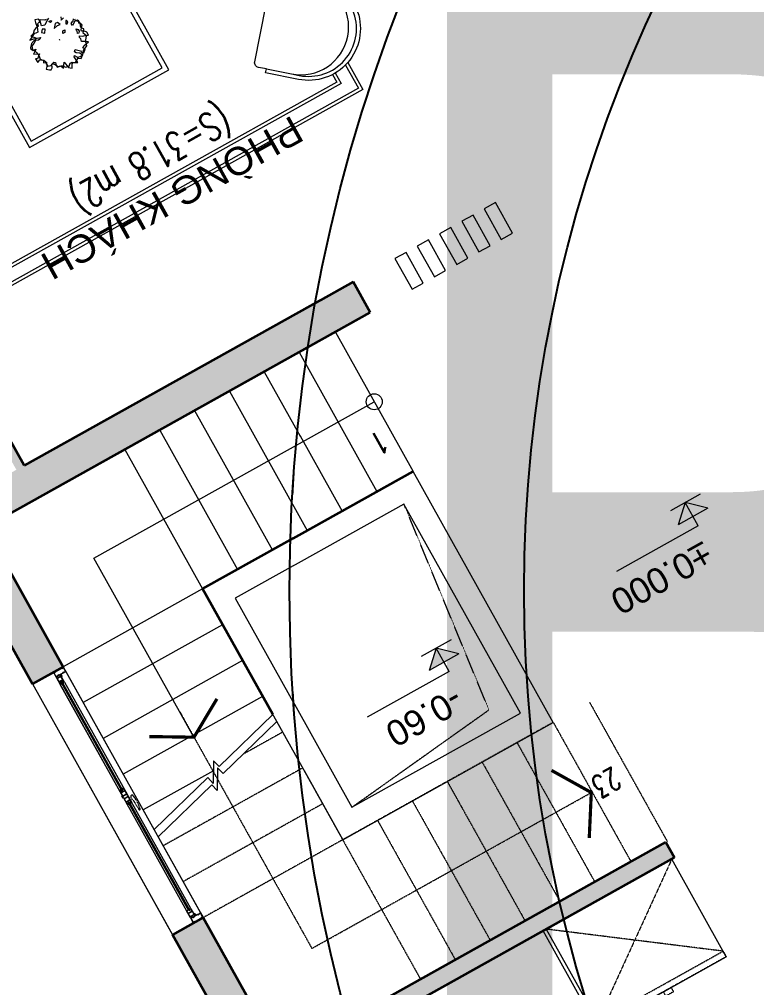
# Model space of a CAD drawing. Header units: millimetres. Extents: x 403824132 to 733479728, y 1974822364 to 2151530530.
# Drawn here: x 568829775 to 568834405, y 2063172742 to 2063178825 of the extents above; entities that cross this region are included whole.
import ezdxf
from ezdxf.enums import TextEntityAlignment as Align
from ezdxf.xclip import XClip

# ---------------------------------------------------------------- set-up
doc = ezdxf.new("R2010")
doc.units = ezdxf.units.MM
for name, pattern in [('ACAD_ISO07W100', [3, 0, -3]), ('DASHED2', [0.375, 0.25, -0.125]), ('HIDDEN', [0.75, 0.5, -0.25])]:
    doc.linetypes.add(name, pattern=pattern)
for name, color, linetype, lineweight in [('A-DIM', 251, 'Continuous', 15), ('A-HATCH', 251, 'Continuous', 5), ('A-KY HIEU', 34, 'Continuous', 20), ('A-TEXT', 7, 'Continuous', 18), ('A-TUONG', 255, 'Continuous', 35), ('E- CHU THICH', 162, 'Continuous', 13), ('E- THAY', 9, 'Continuous', 20), ('E-Khuat', 251, 'DASHED2', 13), ('E-NoiThat', 32, 'Continuous', 9), ('i_ThietBi', 32, 'Continuous', 13), ('LD-CUA', 146, 'Continuous', 13), ('LD-THAY', 9, 'Continuous', 13), ('Wipeout', 252, 'ACAD_ISO07W100', 0)]:
    doc.layers.add(name, color=color, linetype=linetype, lineweight=lineweight)
doc.layers.add('text', color=7, linetype='Continuous')
doc.styles.add('A1-arial', font='arial.ttf')
doc.styles.add('AA - Arial - Regular', font='arial.ttf', dxfattribs={"height": 250})
doc.styles.add('Dim roman', font='romans.shx', dxfattribs={"width": 0.7})
doc.styles.add('text', font='')
doc.styles.get('text').set_extended_font_data('.VnArial NarrowH')

# ---------------------------------------------------------------- blocks, each defined once
blk = doc.blocks.new('A$C2ED4656C')
blk.add_wipeout([(432.09, 910), (480.9, 907.66), (546.66, 896.48), (608.98, 876.78), (692.17, 834.35), (754.34, 787.04), (813.89, 722.78), (858.22, 653.7), (891.59, 573.45), (911.26, 476.64), (913.06, 408.88), (902.68, 328.53), (877.96, 248.66), (831.52, 161.66), (778.56, 96.3), (701.34, 31.65), (629.01, -8.39), (563.62, -32.04), (488.21, -46.88), (402.78, -49.01), (308.58, -33.45), (225.91, -2.78), (146.73, 45.1), (71.56, 114.76), (24.77, 178.37), (-14.12, 256.77), (-36.77, 333.96), (-46.47, 431.35), (-41.56, 498.47), (-25.1, 571.64), (-0.58, 634.82), (37.64, 701.43), (69.8, 743.21), (103.01, 778.08), (165.07, 827.91), (224.2, 861.95), (305.16, 892.52), (368.08, 905.52), (428.37, 909.97)]).dxf.layer = 'Wipeout'
at = {"color": 8}
for radius in [480, 410]:
    blk.add_circle((433.53, 430), radius, dxfattribs=at)
at = {"style": 'text'}
blk.add_attdef('CT1', text='', height=350, rotation=0, dxfattribs=at).set_placement((433.53, 430), align=Align.MIDDLE)
blk = doc.blocks.new('MA LO')
at = {"layer": 'text'}
ref = blk.add_blockref('A$C2ED4656C', (83127.8, 11314, 0), dxfattribs=dict(at, xscale=20.97916607567742, yscale=20.97916607567742, zscale=20.97916607567742, rotation=4.338240580515711))
ref.add_attrib('CT1', 'BT-01', dxfattribs={"layer": '0', "height": 8265.39, "style": 'text', "width": 0.75}).set_placement((91514.4, 20997.2, 0), align=Align.MIDDLE)
blk = doc.blocks.new('A$C33A8190A')
at = {"layer": 'i_ThietBi', "linetype": 'HIDDEN'}
for p, q in [((-899.9, 40), (0, 700)), ((-899.9, 700), (0, 40))]:
    blk.add_line(p, q, dxfattribs=at)
at = {"layer": 'i_ThietBi'}
blk.add_lwpolyline([(-899.9, 700), (0, 700), (0, 0), (-899.9, 0)], close=True, dxfattribs=at)
at = {"layer": 'i_ThietBi', "linetype": 'HIDDEN'}
for points in [[(-899.9, 0), (0, 0), (0, 40), (-899.9, 40)], [(-450, 0), (-504.5, 0), (-504.5, -30.7), (-450, -30.7)], [(-395.4, 0), (-395.4, -30.7), (-450, -30.7), (-450, 0)]]:
    blk.add_lwpolyline(points, close=True, dxfattribs=at)
blk = doc.blocks.new('kkkk')
h = blk.add_hatch(color=250)
edge = h.paths.add_edge_path()
edge.add_line((333058.8, 105336.6), (333060.3, 105336.6))
edge.add_line((333060.3, 105336.6), (333060.3, 105341.6))
edge.add_line((333060.3, 105341.6), (333061.8, 105341.6))
edge.add_line((333061.8, 105341.6), (333061.8, 105371.6))
edge.add_line((333061.8, 105371.6), (333027.5, 105371.6))
edge.add_line((333027.5, 105371.6), (333027.5, 105386.6))
edge.add_line((333027.5, 105386.6), (333022.2, 105386.6))
edge.add_line((333022.2, 105386.6), (333022.2, 105383.6))
edge.add_line((333022.2, 105383.6), (333023.7, 105383.6))
edge.add_line((333023.7, 105383.6), (333023.7, 105385.1))
edge.add_line((333023.7, 105385.1), (333026, 105385.1))
edge.add_line((333026, 105385.1), (333026, 105378.1))
edge.add_line((333026, 105378.1), (333023.7, 105378.1))
edge.add_line((333023.7, 105378.1), (333023.7, 105379.6))
edge.add_line((333023.7, 105379.6), (333022.2, 105379.6))
edge.add_line((333022.2, 105379.6), (333022.2, 105376.6))
edge.add_line((333022.2, 105376.6), (333026, 105376.6))
edge.add_line((333026, 105376.6), (333026, 105371.6))
edge.add_line((333026, 105371.6), (332991.8, 105371.6))
edge.add_line((332991.8, 105371.6), (332991.8, 105341.6))
edge.add_line((332991.8, 105341.6), (332993.3, 105341.6))
edge.add_line((332993.3, 105341.6), (332993.3, 105336.6))
edge.add_line((332993.3, 105336.6), (332994.8, 105336.6))
edge.add_line((332994.8, 105336.6), (332994.8, 105341.6))
edge.add_line((332994.8, 105341.6), (333002.3, 105341.6))
edge.add_line((333002.3, 105341.6), (333002.3, 105343.1))
edge.add_line((333002.3, 105343.1), (332993.3, 105343.1))
edge.add_line((332993.3, 105343.1), (332993.3, 105370.1))
edge.add_line((332993.3, 105370.1), (333006.9, 105370.1))
edge.add_arc((333010, 105367.6), 3.97, 141.52264, 210)
edge.add_line((333006.6, 105365.7), (333007.9, 105366.4))
edge.add_arc((333010, 105367.6), 2.47, -390, -150, ccw=False)
edge.add_line((333012.1, 105366.4), (333013.4, 105365.7))
edge.add_arc((333010, 105367.6), 3.97, -30, 38.47736)
edge.add_line((333013.1, 105370.1), (333040.4, 105370.1))
edge.add_arc((333043.5, 105367.6), 3.97, 141.52264, 210)
edge.add_line((333040.1, 105365.7), (333041.4, 105366.4))
edge.add_arc((333043.5, 105367.6), 2.47, -390, -150, ccw=False)
edge.add_line((333045.6, 105366.4), (333046.9, 105365.7))
edge.add_arc((333043.5, 105367.6), 3.97, -30, 38.47736)
edge.add_line((333046.6, 105370.1), (333060.3, 105370.1))
edge.add_line((333060.3, 105370.1), (333060.3, 105343.1))
edge.add_line((333060.3, 105343.1), (333051.3, 105343.1))
edge.add_line((333051.3, 105343.1), (333051.3, 105341.6))
edge.add_line((333051.3, 105341.6), (333058.8, 105341.6))
edge.add_line((333058.8, 105341.6), (333058.8, 105336.6))
blk.add_lwpolyline([(333026, 105378.1), (333026, 105385.1), (333023.7, 105385.1), (333023.7, 105383.6), (333022.2, 105383.6), (333022.2, 105386.6), (333027.5, 105386.6), (333027.5, 105371.6), (333061.8, 105371.6), (333061.8, 105341.6), (333060.3, 105341.6), (333060.3, 105336.6), (333058.8, 105336.6), (333058.8, 105341.6), (333051.3, 105341.6), (333051.3, 105343.1), (333060.3, 105343.1), (333060.3, 105370.1), (333046.6, 105370.1, -0.30801), (333046.9, 105365.7), (333045.6, 105366.4, 1.732051), (333041.4, 105366.4), (333040.1, 105365.7, -0.30801), (333040.4, 105370.1), (333013.1, 105370.1, -0.30801), (333013.4, 105365.7), (333012.1, 105366.4, 1.732051), (333007.9, 105366.4), (333006.6, 105365.7, -0.30801), (333006.9, 105370.1), (332993.3, 105370.1), (332993.3, 105343.1), (333002.3, 105343.1), (333002.3, 105341.6), (332994.8, 105341.6), (332994.8, 105336.6), (332993.3, 105336.6), (332993.3, 105341.6), (332991.8, 105341.6), (332991.8, 105371.6), (333026, 105371.6), (333026, 105376.6), (333022.2, 105376.6), (333022.2, 105379.6), (333023.7, 105379.6), (333023.7, 105378.1)], format="xyb", close=True)
blk = doc.blocks.new('ccccc')
h = blk.add_hatch(color=250)
h.paths.add_polyline_path([(333034.3, 105325.3), (333084.3, 105325.3), (333084.3, 105326.8), (333077.7, 105326.8), (333077.7, 105353.8), (333084.3, 105353.8), (333084.3, 105355.3), (333034.3, 105355.3), (333034.3, 105346.7), (333035.8, 105346.7), (333035.8, 105353.8), (333052.1, 105353.8), (333052.1, 105326.8), (333035.8, 105326.8), (333035.8, 105333.9), (333034.3, 105333.9)])
h.paths.add_polyline_path([(333053.6, 105326.8), (333053.6, 105353.8), (333076.2, 105353.8), (333076.2, 105326.8)], flags=16)
for p, q in [((333034.3, 105346.7), (333035.8, 105346.7)), ((333034.3, 105333.9), (333035.8, 105333.9)), ((333052.1, 105353.8), (333052.1, 105326.8)), ((333053.6, 105353.8), (333053.6, 105326.8)), ((333076.2, 105353.8), (333076.2, 105326.8)), ((333077.7, 105353.8), (333077.7, 105326.8)), ((333084.3, 105355.3), (333084.3, 105353.8)), ((333084.3, 105326.8), (333084.3, 105325.3))]:
    blk.add_line(p, q)
for points in [[(333084.3, 105355.3), (333034.3, 105355.3), (333034.3, 105346.7)], [(333034.3, 105333.9), (333034.3, 105325.3), (333084.3, 105325.3)], [(333052.1, 105353.8), (333035.8, 105353.8), (333035.8, 105346.7)], [(333035.8, 105333.9), (333035.8, 105326.8), (333052.1, 105326.8)], [(333076.2, 105353.8), (333053.6, 105353.8)], [(333053.6, 105326.8), (333076.2, 105326.8)], [(333084.3, 105353.8), (333077.7, 105353.8)], [(333077.7, 105326.8), (333084.3, 105326.8)]]:
    blk.add_lwpolyline(points)
blk = doc.blocks.new('dasdsd')
at = {"linetype": 'HIDDEN', "ltscale": 0.05}
for p, q in [((-9.6, -15.9), (-9.6, 0)), ((9.6, 0), (-9.6, 0)), ((9.6, -15.9), (9.6, 0)), ((-16.3, -18.9), (-107.9, -23.1)), ((-10.5, -16.1), (-15.5, -18.7)), ((9.6, -15.9), (-9.6, -15.9))]:
    blk.add_line(p, q, dxfattribs=at)
for centre, radius, start, end in [((-106.3, -28.1), 5.22, 108.24331, 251.75669), ((-41, 286.6), 326.6, 258.17519, 278.89962), ((-16.3, -17), 1.95, 270, 297.19267), ((-9.6, -17.9), 1.95, 90, 117.19267), ((9.6, -26), 10.1, 270, 90)]:
    blk.add_arc(centre, radius, start, end, dxfattribs=at)
blk = doc.blocks.new('fffsf')
h = blk.add_hatch(color=250)
h.paths.add_polyline_path([(333183.8, 105395.8), (333133.8, 105395.8), (333133.8, 105394.3), (333140.5, 105394.3), (333140.5, 105367.3), (333133.8, 105367.3), (333133.8, 105364.3), (333118.8, 105364.3), (333118.8, 105361.3), (333135.3, 105361.3), (333135.3, 105365.8), (333183.8, 105365.8), (333183.8, 105374.4), (333182.3, 105374.4), (333182.3, 105367.3), (333166, 105367.3), (333166, 105394.3), (333182.3, 105394.3), (333182.3, 105387.2), (333183.8, 105387.2)])
h.paths.add_polyline_path([(333164.5, 105394.3), (333164.5, 105367.3), (333142, 105367.3), (333142, 105394.3)], flags=16)
for p, q in [((333133.8, 105395.8), (333133.8, 105394.3)), ((333140.5, 105394.3), (333140.5, 105367.3)), ((333142, 105394.3), (333142, 105367.3)), ((333164.5, 105394.3), (333164.5, 105367.3)), ((333166, 105394.3), (333166, 105367.3)), ((333183.8, 105387.2), (333182.3, 105387.2)), ((333183.8, 105374.4), (333182.3, 105374.4))]:
    blk.add_line(p, q)
for points in [[(333183.8, 105374.4), (333183.8, 105365.8), (333135.3, 105365.8), (333135.3, 105361.3), (333118.8, 105361.3)], [(333133.8, 105367.3), (333133.8, 105364.3), (333118.8, 105364.3), (333118.8, 105361.3)], [(333133.8, 105395.8), (333183.8, 105395.8), (333183.8, 105387.2)], [(333133.8, 105394.3), (333140.5, 105394.3)], [(333140.5, 105367.3), (333133.8, 105367.3)], [(333142, 105394.3), (333164.5, 105394.3)], [(333164.5, 105367.3), (333142, 105367.3)], [(333166, 105394.3), (333182.3, 105394.3), (333182.3, 105387.2)], [(333182.3, 105374.4), (333182.3, 105367.3), (333166, 105367.3)]]:
    blk.add_lwpolyline(points)
blk = doc.blocks.new('*U199')
for points in [[(88.4, 82.2), (88.4, 80.6), (77.2, 80.6), (77.2, 69.4), (88.4, 69.4), (88.4, 67.8, 0.240391), (91.1, 72), (80.2, 72), (80.2, 78), (91.1, 78, 0.240391)], [(847.1, 82.2), (847.1, 80.6), (858.3, 80.6), (858.3, 69.4), (847.1, 69.4), (847.1, 67.8, -0.240391), (844.3, 72), (855.3, 72), (855.3, 78), (844.3, 78, -0.240391)], [(952.9, 82.2), (952.9, 80.6), (941.7, 80.6), (941.7, 69.4), (952.9, 69.4), (952.9, 67.8, 0.240391), (955.6, 72), (944.7, 72), (944.7, 78), (955.6, 78, 0.240391)]]:
    blk.add_hatch(color=250).paths.add_polyline_path(points)
for p, q in [((897.5, 90), (44.5, 90)), ((897.5, 90), (88, 90)), ((902.5, 90), (1712, 90)), ((35, 20), (1765, 20)), ((88, 60), (897.5, 60)), ((1712, 60), (902.5, 60))]:
    blk.add_line(p, q)
for points in [[(88.4, 82.2), (88.4, 80.6), (77.2, 80.6), (77.2, 69.4), (88.4, 69.4), (88.4, 67.8, 0.240391), (91.1, 72), (80.2, 72), (80.2, 78), (91.1, 78, 0.240391)], [(847.1, 82.2), (847.1, 80.6), (858.3, 80.6), (858.3, 69.4), (847.1, 69.4), (847.1, 67.8, -0.240391), (844.3, 72), (855.3, 72), (855.3, 78), (844.3, 78, -0.240391)], [(952.9, 82.2), (952.9, 80.6), (941.7, 80.6), (941.7, 69.4), (952.9, 69.4), (952.9, 67.8, 0.240391), (955.6, 72), (944.7, 72), (944.7, 78), (955.6, 78, 0.240391)]]:
    blk.add_lwpolyline(points, format="xyb", close=True)
for points in [[(855.3, 72), (80.2, 72), (80.2, 78), (855.3, 78)], [(944.7, 72), (1719.8, 72), (1719.8, 78), (944.7, 78)]]:
    blk.add_lwpolyline(points, close=True)
at = {"rotation": 270}
blk.add_blockref('kkkk', (-105336.6, 333081.8), dxfattribs=at)
at = {"xscale": -1}
for name, p, rotation in [('ccccc', (333122.3, -105265.3), 359.9999999999902), ('fffsf', (-332231.4, 105455.8), 180.0000000001608), ('kkkk', (107136.6, 333081.8), 90)]:
    blk.add_blockref(name, p, dxfattribs=dict(at, rotation=rotation))
for p in [(-332186.8, -105265.3), (-331322.4, -105265.3)]:
    blk.add_blockref('ccccc', p)
at = {"xscale": -0.8000000000000002, "yscale": 0.8, "zscale": 0.8}
blk.add_blockref('dasdsd', (927.5, 60), dxfattribs=at)
blk = doc.blocks.new('cotxaytho')
at = {"layer": 'A-KY HIEU'}
h = blk.add_hatch(color=256, dxfattribs=at)
h.paths.add_polyline_path([(200, 188), (0, 188), (0, 0)])
h.paths.add_polyline_path([(0, 188), (-200, 188), (0, 0)])
for p, q in [((0, 312), (0, 0)), ((0, 312), (1100, 312)), ((-200, 188), (0, 0)), ((-200, 188), (200, 188)), ((0, 0), (200, 188)), ((-200, 0), (200, 0))]:
    blk.add_line(p, q, dxfattribs=at)
at = {"color": 6, "style": 'A1-arial'}
blk.add_attdef('-0.050', (35, 402), '', height=250, dxfattribs=at)
blk = doc.blocks.new('sf2')
at = {"layer": 'E-NoiThat'}
for p, q in [((-123895508.9, 101808394), (-123895508.9, 101809394)), ((-123894508.9, 101809394), (-123894508.9, 101808394)), ((-123895478.9, 101808424), (-123895478.9, 101809364)), ((-123894538.9, 101809364), (-123894538.9, 101808424)), ((-123895014.1, 101809024.4), (-123895016.6, 101809017.1)), ((-123894998.8, 101809024.4), (-123895014.1, 101809024.4)), ((-123895008.5, 101809043.8), (-123894993.8, 101809035.8)), ((-123895006.4, 101809013.5), (-123894998.8, 101809024.4)), ((-123894993.8, 101809035.8), (-123894966.2, 101809017.3)), ((-123894992.2, 101809043.8), (-123894982.4, 101809042.7)), ((-123894982.4, 101809042.7), (-123894958, 101809060)), ((-123894958, 101809060), (-123894951.5, 101809055.3)), ((-123894953.1, 101809053), (-123894949.9, 101809068)), ((-123894946.6, 101809021.9), (-123894953.1, 101809053)), ((-123894951.5, 101809055.3), (-123894941.8, 101809049.6)), ((-123894949.9, 101809068), (-123894928.7, 101809076.1)), ((-123894941.8, 101809049.6), (-123894930.4, 101809045)), ((-123894930.4, 101809045), (-123894928.7, 101809032.3)), ((-123894928.7, 101809076.1), (-123894923.8, 101809060)), ((-123894928.7, 101809032.3), (-123894928.7, 101809030)), ((-123894928.7, 101809030), (-123894909.2, 101809027.7)), ((-123894923.8, 101809060), (-123894922.2, 101809053)), ((-123894922.2, 101809053), (-123894919, 101809031.1)), ((-123894919, 101809031.1), (-123894907.6, 101808998.9)), ((-123894909.2, 101809027.7), (-123894892.9, 101809020.8)), ((-123895133.8, 101808952.8), (-123895143.6, 101808963.1)), ((-123895102.6, 101808963.3), (-123895098.1, 101808976.2)), ((-123895092, 101808954.7), (-123895102.6, 101808963.3)), ((-123895098.1, 101808976.2), (-123895096.5, 101808978.4)), ((-123895096.5, 101808978.4), (-123895085.9, 101808960.1)), ((-123895091.5, 101808998.9), (-123895072, 101808993.1)), ((-123895075.2, 101808996.6), (-123895080.1, 101809011.6)), ((-123895072, 101808993.1), (-123895075.2, 101808996.6)), ((-123895052.5, 101808973), (-123895044.8, 101808992.4)), ((-123895034.2, 101808975.1), (-123895052.5, 101808973)), ((-123895044.8, 101808992.4), (-123895028.1, 101808994.5)), ((-123895006.8, 101808969.7), (-123895034.2, 101808975.1)), ((-123895028.1, 101808994.5), (-123895006.8, 101808969.7)), ((-123895016.6, 101809017.1), (-123895006.4, 101809013.5)), ((-123894966.2, 101809017.3), (-123894946.6, 101809021.9)), ((-123894956.7, 101808993.4), (-123894940, 101809002)), ((-123894941.5, 101808973), (-123894956.7, 101808993.4)), ((-123894924.8, 101808985.9), (-123894941.5, 101808973)), ((-123894940, 101809002), (-123894924.8, 101808985.9)), ((-123894907.6, 101808998.9), (-123894892.9, 101808998.9)), ((-123894865.2, 101808975.8), (-123894905.9, 101808962)), ((-123894905.9, 101808962), (-123894897.8, 101808955.1)), ((-123894892.9, 101809020.8), (-123894876.6, 101809003.5)), ((-123894892.9, 101808998.9), (-123894883.1, 101809002.3)), ((-123894883.1, 101809002.3), (-123894839.2, 101808980.4)), ((-123894857.1, 101808997.7), (-123894879.9, 101808974.7)), ((-123894879.9, 101808974.7), (-123894865.2, 101808958.5)), ((-123894876.6, 101809003.5), (-123894857.1, 101808997.7)), ((-123894871.8, 101808959.7), (-123894862, 101808965.5)), ((-123894839.2, 101808980.4), (-123894865.2, 101808975.8)), ((-123894862, 101808965.5), (-123894837.6, 101808956.2)), ((-123895171.3, 101808904.4), (-123895164.8, 101808914.7)), ((-123895161.5, 101808892.8), (-123895171.3, 101808904.4)), ((-123895166.4, 101808922.8), (-123895163.1, 101808928.6)), ((-123895161.5, 101808909), (-123895166.4, 101808922.8)), ((-123895164.8, 101808934.3), (-123895161.5, 101808943.6)), ((-123895158.3, 101808924), (-123895164.8, 101808934.3)), ((-123895164.8, 101808914.7), (-123895158.3, 101808924)), ((-123895163.1, 101808928.6), (-123895159.9, 101808935.5)), ((-123895161.5, 101808943.6), (-123895143.6, 101808945.9)), ((-123895158.3, 101808899.8), (-123895161.5, 101808909)), ((-123895159.9, 101808935.5), (-123895156.6, 101808940.1)), ((-123895156.6, 101808940.1), (-123895148.5, 101808945.9)), ((-123895148.5, 101808953.9), (-123895148.5, 101808958.5)), ((-123895148.5, 101808945.9), (-123895148.5, 101808953.9)), ((-123895143.6, 101808945.9), (-123895117.6, 101808929.7)), ((-123895125.7, 101808950.5), (-123895133.8, 101808952.8)), ((-123895127.3, 101808900.9), (-123895132.2, 101808895.1)), ((-123895122.8, 101808890.1), (-123895127.3, 101808900.9)), ((-123895115.9, 101808944.7), (-123895125.7, 101808950.5)), ((-123895117.6, 101808929.7), (-123895115.9, 101808944.7)), ((-123895085.9, 101808960.1), (-123895092, 101808954.7)), ((-123895047.9, 101808929.9), (-123895061.6, 101808928.9)), ((-123895061.6, 101808928.9), (-123895054, 101808915.9)), ((-123895054, 101808915.9), (-123895038.8, 101808915.9)), ((-123895038.8, 101808915.9), (-123895047.9, 101808929.9)), ((-123894897.8, 101808955.1), (-123894886.4, 101808952.8)), ((-123894886.4, 101808952.8), (-123894871.8, 101808959.7)), ((-123894865.2, 101808958.5), (-123894850.6, 101808949.3)), ((-123894850.6, 101808949.3), (-123894831.1, 101808941.2)), ((-123894826.2, 101808913.6), (-123894844.1, 101808912.4)), ((-123894844.1, 101808912.4), (-123894835.9, 101808904.4)), ((-123894834.3, 101808905.5), (-123894839.2, 101808889.4)), ((-123894837.6, 101808956.2), (-123894819.7, 101808936.6)), ((-123894835.9, 101808904.4), (-123894816.4, 101808892.8)), ((-123894824.5, 101808920.5), (-123894834.3, 101808905.5)), ((-123894831.1, 101808941.2), (-123894824.5, 101808920.5)), ((-123894818, 101808929.7), (-123894826.2, 101808913.6)), ((-123894819.7, 101808936.6), (-123894818, 101808929.7)), ((-123895174.5, 101808849), (-123895164.8, 101808861.7)), ((-123895174.5, 101808829.5), (-123895174.5, 101808849)), ((-123895169.7, 101808876.7), (-123895158.3, 101808890.5)), ((-123895159.9, 101808866.3), (-123895169.7, 101808876.7)), ((-123895164.8, 101808861.7), (-123895148.5, 101808870.9)), ((-123895163.1, 101808830.6), (-123895151.7, 101808856)), ((-123895150.1, 101808876.7), (-123895161.5, 101808892.8)), ((-123895151.7, 101808856), (-123895159.9, 101808866.3)), ((-123895158.3, 101808890.5), (-123895158.3, 101808899.8)), ((-123895148.5, 101808870.9), (-123895150.1, 101808876.7)), ((-123895124.1, 101808851.4), (-123895140.4, 101808839.8)), ((-123895132.2, 101808895.1), (-123895135.5, 101808890.5)), ((-123895135.5, 101808890.5), (-123895135.5, 101808877.9)), ((-123895135.5, 101808877.9), (-123895127.3, 101808868.6)), ((-123895127.3, 101808868.6), (-123895120.8, 101808870.9)), ((-123895122.8, 101808890.1), (-123895125.7, 101808885.9)), ((-123895120.8, 101808870.9), (-123895125.7, 101808885.9)), ((-123895119.2, 101808842.1), (-123895124.1, 101808851.4)), ((-123895122.4, 101808830.6), (-123895119.2, 101808842.1)), ((-123895001.7, 101808891.3), (-123895003.1, 101808891.3)), ((-123895001.7, 101808891.3), (-123895001.7, 101808892.7)), ((-123895001.7, 101808891.3), (-123895001.7, 101808890)), ((-123895001.7, 101808891.3), (-123895000.3, 101808891.3)), ((-123894839.2, 101808843.3), (-123894852.2, 101808827.1)), ((-123894816.4, 101808892.8), (-123894849, 101808875.6)), ((-123894849, 101808875.6), (-123894822.9, 101808854.8)), ((-123894839.2, 101808889.4), (-123894840.8, 101808868.6)), ((-123894840.8, 101808868.6), (-123894837.6, 101808838.7)), ((-123894831.1, 101808839.8), (-123894839.2, 101808843.3)), ((-123894822.9, 101808854.8), (-123894813.1, 101808859.4)), ((-123894813.1, 101808859.4), (-123894814.8, 101808841)), ((-123894814.8, 101808841), (-123894814.8, 101808834.1)), ((-123895146.9, 101808839.8), (-123895174.5, 101808829.5)), ((-123895153.4, 101808819.1), (-123895163.1, 101808830.6)), ((-123895155, 101808791.4), (-123895143.6, 101808800.6)), ((-123895119.2, 101808784.5), (-123895155, 101808791.4)), ((-123895140.4, 101808802.9), (-123895153.4, 101808819.1)), ((-123895140.4, 101808839.8), (-123895146.9, 101808839.8)), ((-123895143.6, 101808800.6), (-123895127.3, 101808809.9)), ((-123895137.1, 101808786.8), (-123895140.4, 101808802.9)), ((-123895133.8, 101808775.3), (-123895137.1, 101808786.8)), ((-123895127.3, 101808809.9), (-123895117.6, 101808815.6)), ((-123895117.6, 101808815.6), (-123895122.4, 101808830.6)), ((-123895106.2, 101808776.4), (-123895119.2, 101808784.5)), ((-123895057.3, 101808790.3), (-123895083.4, 101808766.1)), ((-123895047.6, 101808779.9), (-123895057.3, 101808790.3)), ((-123895054.1, 101808769.5), (-123895047.6, 101808779.9)), ((-123894902.7, 101808785.7), (-123894910.8, 101808779.9)), ((-123894910.8, 101808779.9), (-123894907.6, 101808769.5)), ((-123894886.4, 101808782.2), (-123894902.7, 101808785.7)), ((-123894891.3, 101808781), (-123894899.4, 101808775.3)), ((-123894878.3, 101808775.3), (-123894891.3, 101808781)), ((-123894876.6, 101808761.5), (-123894886.4, 101808782.2)), ((-123894858.7, 101808782.2), (-123894878.3, 101808775.3)), ((-123894844.1, 101808815.6), (-123894863.6, 101808808.7)), ((-123894863.6, 101808808.7), (-123894850.6, 101808784.5)), ((-123894855.5, 101808828.3), (-123894860.4, 101808815.6)), ((-123894860.4, 101808815.6), (-123894855.5, 101808805.3)), ((-123894855.5, 101808805.3), (-123894858.7, 101808782.2)), ((-123894837.6, 101808838.7), (-123894855.5, 101808828.3)), ((-123894852.2, 101808827.1), (-123894844.1, 101808815.6)), ((-123894850.6, 101808784.5), (-123894839.2, 101808770.7)), ((-123894814.8, 101808834.1), (-123894831.1, 101808839.8)), ((-123895101.3, 101808759.1), (-123895133.8, 101808775.3)), ((-123895114.3, 101808761.5), (-123895106.2, 101808776.4)), ((-123895096.4, 101808746.5), (-123895114.3, 101808761.5)), ((-123895093.1, 101808748.8), (-123895101.3, 101808759.1)), ((-123895085, 101808756.8), (-123895096.4, 101808746.5)), ((-123895086.6, 101808743), (-123895093.1, 101808748.8)), ((-123895083.4, 101808738.4), (-123895086.6, 101808743)), ((-123895083.4, 101808766.1), (-123895085, 101808756.8)), ((-123895065.5, 101808737.3), (-123895083.4, 101808738.4)), ((-123895081.7, 101808737.3), (-123895072, 101808756.8)), ((-123895063.8, 101808723.4), (-123895081.7, 101808737.3)), ((-123895072, 101808756.8), (-123895054.1, 101808769.5)), ((-123895054.1, 101808740.7), (-123895065.5, 101808737.3)), ((-123895047.6, 101808734.9), (-123895063.8, 101808723.4)), ((-123895034.5, 101808724.6), (-123895054.1, 101808740.7)), ((-123895045.9, 101808745.3), (-123895047.6, 101808734.9)), ((-123895036.2, 101808760.3), (-123895045.9, 101808745.3)), ((-123895029.7, 101808753.4), (-123895036.2, 101808760.3)), ((-123895019.9, 101808717.7), (-123895034.5, 101808724.6)), ((-123895032.9, 101808711.9), (-123895029.7, 101808753.4)), ((-123895006.9, 101808725.7), (-123895024.8, 101808716.5)), ((-123895003.6, 101808729.2), (-123895019.9, 101808717.7)), ((-123894997.1, 101808721.1), (-123895006.9, 101808725.7)), ((-123894989, 101808731.5), (-123895003.6, 101808729.2)), ((-123894990.6, 101808707.3), (-123894997.1, 101808721.1)), ((-123894974.3, 101808718.8), (-123894989, 101808731.5)), ((-123894951.5, 101808723.4), (-123894974.3, 101808718.8)), ((-123894959.7, 101808754.5), (-123894966.2, 101808711.9)), ((-123894936.9, 101808723.4), (-123894959.7, 101808754.5)), ((-123894941.8, 101808738.4), (-123894951.5, 101808723.4)), ((-123894933.6, 101808743), (-123894941.8, 101808738.4)), ((-123894930.4, 101808745.3), (-123894936.9, 101808723.4)), ((-123894932, 101808743), (-123894933.6, 101808743)), ((-123894912.4, 101808747.6), (-123894932, 101808743)), ((-123894922.2, 101808747.6), (-123894930.4, 101808745.3)), ((-123894905.9, 101808749.9), (-123894922.2, 101808747.6)), ((-123894910.8, 101808753.4), (-123894912.4, 101808747.6)), ((-123894899.4, 101808775.3), (-123894910.8, 101808753.4)), ((-123894907.6, 101808769.5), (-123894905.9, 101808749.9)), ((-123894865.2, 101808752.2), (-123894876.6, 101808761.5)), ((-123894857.1, 101808758), (-123894865.2, 101808752.2)), ((-123894839.2, 101808770.7), (-123894857.1, 101808758)), ((-123895024.8, 101808716.5), (-123895032.9, 101808711.9)), ((-123894984.1, 101808696.9), (-123894990.6, 101808707.3)), ((-123894974.3, 101808705), (-123894984.1, 101808696.9)), ((-123894966.2, 101808711.9), (-123894974.3, 101808705)), ((-123894538.9, 101808424), (-123895478.9, 101808424)), ((-123894508.9, 101808394), (-123895508.9, 101808394)), ((-123896508.9, 101807887.5), (-123896508.9, 101807694)), ((-123896488.9, 101807881), (-123896488.9, 101807714)), ((-123896408.9, 101807868.4), (-123896408.9, 101807794)), ((-123896388.9, 101807868.3), (-123896388.9, 101807814)), ((-123896388.9, 101807814), (-123893628.9, 101807814)), ((-123896408.9, 101807794), (-123893608.9, 101807794)), ((-123896508.9, 101807694), (-123893508.9, 101807694)), ((-123896488.9, 101807714), (-123893528.9, 101807714))]:
    blk.add_line(p, q, dxfattribs=at)
blk.add_lwpolyline([(-123896432.9, 101808557.8), (-123896449.1, 101808576.8), (-123896609.1, 101808440.8, 1), (-123896188.1, 101807945.6), (-123896028.1, 101808081.6), (-123896044.3, 101808100.6), (-123896006.2, 101808133, 0.414214), (-123896002.8, 101808175.3), (-123896352.5, 101808586.7, 0.414214), (-123896394.8, 101808590.2)], format="xyb", close=True, dxfattribs=at)
for points in [[(-123896166.2, 101807997), (-123896204.3, 101807964.6, -1), (-123896592.9, 101808421.8), (-123896554.8, 101808454.2)], [(-123896044.3, 101808100.6), (-123896166.2, 101807997, -1), (-123896554.8, 101808454.2)]]:
    blk.add_lwpolyline(points, format="xyb", dxfattribs=at)
blk = doc.blocks.new('TANG 1 BT1')
at = {"layer": 'A-HATCH'}
h = blk.add_hatch(color=256, dxfattribs=at)
h.dxf.hatch_style = 1
h.paths.add_polyline_path([(7158834.4, 839216.9), (7158834.4, 837891.9), (7159054.4, 837891.9), (7159054.4, 839436.9), (7153914.4, 839436.9), (7153914.4, 839216.9)])
h.paths.add_polyline_path([(7150554.4, 839436.9), (7150554.3, 838368.7), (7150774.3, 838368.7), (7150774.4, 839216.9), (7151514.4, 839216.9), (7151514.4, 839436.9)])
h.paths.add_polyline_path([(7150774.3, 836568.7), (7150554.3, 836568.7), (7150554.4, 835616.9), (7151104.3, 835616.9), (7151104.3, 835319.5), (7151324.3, 835319.5), (7151324.3, 835616.9), (7152824.3, 835616.9), (7152824.3, 833426.9), (7152714.3, 833426.9), (7152714.3, 833316.9), (7152934.3, 833316.9), (7152934.3, 835726.9), (7150774.4, 835726.9)])
h.paths.add_polyline_path([(7151324.3, 834519.5), (7151104.3, 834519.5), (7151104.3, 832826.9), (7151324.3, 832826.9), (7151324.3, 833316.9), (7151914.3, 833316.9), (7151914.3, 833426.9), (7151324.3, 833426.9)])
h.paths.add_polyline_path([(7158834.4, 835616.9), (7158834.4, 834616.9), (7159054.4, 834616.9), (7159054.4, 835946.9), (7159054.4, 837091.9), (7158834.4, 837091.9), (7158834.4, 836041.9), (7158234.4, 836041.9), (7158234.4, 835726.9), (7156074.4, 835726.9), (7156074.4, 835616.9)])
h.paths.add_polyline_path([(7158834.4, 835726.9), (7158289.4, 835726.9), (7158289.4, 835986.9), (7158834.4, 835986.9)], flags=16)
h.paths.add_polyline_path([(7158434.4, 831596.9), (7158434.4, 831391.9), (7158834.4, 831391.9), (7158834.4, 827616.9), (7158354.3, 827616.9), (7158354.3, 827396.9), (7159054.4, 827396.9), (7159054.4, 832816.9), (7158834.4, 832816.9), (7158834.4, 831816.9), (7156074.4, 831816.9), (7156074.4, 831596.9)])
h.paths.add_polyline_path([(7158834.4, 831596.9), (7158834.4, 831446.9), (7158489.4, 831446.9), (7158489.4, 831596.9)], flags=16)
h.paths.add_polyline_path([(7152934.3, 831706.9), (7152934.3, 831816.9), (7151324.3, 831816.9), (7151324.3, 831926.9), (7151104.3, 831926.9), (7151104.3, 831816.9), (7150554.4, 831816.9), (7150554.4, 830866.9), (7150774.4, 830866.9), (7150774.4, 831706.9)])
h.paths.add_polyline_path([(7150554.4, 828526.9), (7150774.4, 828526.9), (7150774.4, 830066.9), (7150554.4, 830066.9)])
h.paths.add_polyline_path([(7151704.4, 827396.9), (7152404.2, 827396.9), (7152404.2, 827616.9), (7150774.4, 827616.9), (7150774.4, 827726.9), (7150554.4, 827726.9), (7150554.4, 827616.9), (7150554.4, 827396.9), (7151404.4, 827396.9), (7151404.4, 827396.9)])
h.paths.add_polyline_path([(7154604.6, 827616.9), (7154604.6, 827396.9), (7155304.4, 827396.9), (7155304.4, 827396.9), (7155604.4, 827396.9), (7156654.4, 827396.9), (7156654.4, 827616.9)])
h.paths.add_polyline_path([(7150304.3, 831816.9), (7150304.3, 831196.9), (7150554.3, 831196.9), (7150554.3, 831306.9), (7150414.3, 831306.9), (7150414.3, 831706.9), (7150554.3, 831706.9), (7150554.3, 831816.9)])
h.paths.add_polyline_path([(7150304.3, 836228.5), (7150304.3, 835616.9), (7150554.3, 835616.9), (7150554.3, 835726.9), (7150414.3, 835726.9), (7150414.3, 836118.5), (7150554.4, 836118.5), (7150554.4, 836228.5)])
at = {"layer": 'A-TUONG'}
for p, q in [((7159054.4, 835946.9), (7159054.4, 834616.9)), ((7156074.4, 835616.9), (7156074.4, 835726.9)), ((7158234.4, 835726.9), (7156074.4, 835726.9)), ((7158834.4, 835616.9), (7156074.4, 835616.9)), ((7158834.4, 834616.9), (7158834.4, 835616.9)), ((7158834.4, 834616.9), (7159054.4, 834616.9)), ((7157834.4, 833717.9), (7157834.4, 832816.9)), ((7157834.4, 832816.9), (7156324.4, 832816.9)), ((7158834.4, 831816.9), (7158834.4, 832816.9)), ((7158834.4, 832816.9), (7159054.4, 832816.9)), ((7159054.4, 827396.9), (7159054.4, 832816.9)), ((7158834.4, 831816.9), (7156074.4, 831816.9)), ((7156074.4, 831816.9), (7156074.4, 831596.9)), ((7156074.4, 831596.9), (7158434.4, 831596.9)), ((7158434.4, 831596.9), (7158434.4, 831391.9))]:
    blk.add_line(p, q, dxfattribs=at)
at = {"layer": 'E- CHU THICH'}
for points in [[(7157834.4, 833768.9), (7158286.1, 833889.9), (7158299, 833841.6), (7158369.7, 833964.1), (7158382.7, 833915.8), (7158834.4, 834036.8)], [(7157834.4, 833717.9), (7158286.1, 833838.9), (7158299, 833790.6), (7158369.7, 833913.1), (7158382.7, 833864.8), (7158834.4, 833985.8)], [(7158334.4, 833601.9), (7158334.4, 832316.9), (7156324.4, 832316.9)]]:
    blk.add_lwpolyline(points, dxfattribs=at)
at = {"layer": 'E- CHU THICH', "const_width": 20}
blk.add_lwpolyline([(7158576.9, 833461.9), (7158334.4, 833601.9), (7158334.4, 833601.9), (7158334.4, 833601.9), (7158091.9, 833461.9)], dxfattribs=at)
at = {"layer": 'E- CHU THICH'}
blk.add_circle((7156324.4, 832316.9), 50, dxfattribs=at)
at = {"layer": 'E- THAY'}
for p, q in [((7158834.4, 832816.9), (7158834.4, 834616.9)), ((7159054.4, 832816.9), (7159054.4, 834616.9)), ((7158330.4, 833844.9), (7158834.4, 833844.9)), ((7157834.4, 833587.9), (7158834.4, 833587.9)), ((7157834.4, 833330.9), (7158834.4, 833330.9)), ((7157834.4, 833073.9), (7158834.4, 833073.9)), ((7156324.4, 831816.9), (7156324.4, 832816.9)), ((7156584.4, 831816.9), (7156584.4, 832816.9)), ((7156834.4, 831816.9), (7156834.4, 832816.9)), ((7157084.4, 831816.9), (7157084.4, 832816.9)), ((7157334.4, 831816.9), (7157334.4, 832816.9)), ((7157584.4, 831816.9), (7157584.4, 832816.9)), ((7157834.4, 832816.9), (7158834.4, 832816.9)), ((7157834.4, 831816.9), (7157834.4, 832816.9))]:
    blk.add_line(p, q, dxfattribs=at)
for points in [[(7156324.4, 832816.9), (7157834.4, 832816.9), (7157834.4, 834616.9), (7156324.4, 834616.9)], [(7156474.4, 832966.9), (7157684.4, 832966.9), (7157684.4, 834466.9), (7156474.4, 834466.9)]]:
    blk.add_lwpolyline(points, close=True, dxfattribs=at)
at = {"layer": 'E-Khuat', "ltscale": 2}
for p, q in [((7156064.4, 834616.9), (7156064.4, 835616.9)), ((7156324.4, 834616.9), (7156324.4, 835616.9)), ((7156584.4, 834616.9), (7156584.4, 835616.9)), ((7156834.4, 834616.9), (7156834.4, 835616.9)), ((7157084.4, 834616.9), (7157084.4, 835616.9)), ((7157334.4, 834616.9), (7157334.4, 835616.9)), ((7157584.4, 834616.9), (7157584.4, 835616.9)), ((7157834.4, 834616.9), (7157834.4, 835616.9)), ((7156324.4, 834616.9), (7157834.4, 834616.9)), ((7157834.4, 834616.9), (7158834.4, 834616.9)), ((7157834.4, 833768.9), (7157834.4, 834616.9)), ((7157834.4, 834358.9), (7158834.4, 834358.9)), ((7157834.4, 834101.9), (7158834.4, 834101.9)), ((7157834.4, 833844.9), (7158118.1, 833844.9))]:
    blk.add_line(p, q, dxfattribs=at)
at = {"layer": 'E-Khuat', "ltscale": 2, "const_width": 20}
blk.add_lwpolyline([(7156480.4, 835359.4), (7156330.4, 835116.9), (7156330.4, 835116.9), (7156330.4, 835116.9), (7156480.4, 834874.4)], dxfattribs=at)
at = {"layer": 'E-Khuat', "ltscale": 2}
for points in [[(7158334.4, 833419.4), (7158334.4, 835116.9), (7156330.4, 835116.9)], [(7157684.4, 834466.9), (7156637.7, 834352.3), (7156474.4, 832966.9)]]:
    blk.add_lwpolyline(points, dxfattribs=at)
at = {"layer": 'i_ThietBi', "ltscale": 0.5}
blk.add_line((7157015.1, 836326.9), (7157015.1, 835726.9), dxfattribs=at)
for points in [[(7155054.4, 831816.9), (7155054.4, 831596.9), (7155134.4, 831596.9), (7155134.4, 831816.9)], [(7155214.4, 831816.9), (7155214.4, 831596.9), (7155294.4, 831596.9), (7155294.4, 831816.9)], [(7155374.4, 831816.9), (7155374.4, 831596.9), (7155454.4, 831596.9), (7155454.4, 831816.9)], [(7155534.4, 831816.9), (7155534.4, 831596.9), (7155614.4, 831596.9), (7155614.4, 831816.9)], [(7155694.4, 831816.9), (7155694.4, 831596.9), (7155774.4, 831596.9), (7155774.4, 831816.9)]]:
    blk.add_lwpolyline(points, close=True, dxfattribs=at)
at = {"layer": 'A-KY HIEU'}
ref = blk.add_blockref('cotxaytho', (7154931.4, 833817.4), dxfattribs=dict(at, xscale=0.5333333333255724, yscale=0.5333333333255724, zscale=0.5333333333255724))
ref.add_attrib('-0.050', '%%p0.000', dxfattribs={"layer": 'A-TEXT', "color": 6, "height": 160, "style": 'A1-arial'}).set_placement((7154950, 834031.6), align=Align.BOTTOM_LEFT)
ref = blk.add_blockref('cotxaytho', (7156738.4, 833854.2), dxfattribs=dict(at, xscale=0.5333333333255724, yscale=0.5333333333255724, zscale=0.5333333333255724))
ref.add_attrib('-0.050', '-0.60', dxfattribs={"layer": 'A-TEXT', "color": 6, "height": 160, "style": 'A1-arial'}).set_placement((7156757, 834068.5), align=Align.BOTTOM_LEFT)
at = {"layer": 'E- THAY', "xscale": -1, "rotation": 180}
blk.add_blockref('sf2', (131051943.3, 102638267.9), dxfattribs=at)
at = {"layer": 'i_ThietBi', "ltscale": 0.5, "xscale": -1, "rotation": 180}
blk.add_blockref('A$C33A8190A', (7156993.7, 836426.9), dxfattribs=at)
at = {"layer": 'LD-CUA', "xscale": -1, "rotation": 270}
blk.add_blockref('*U199', (7158814.4, 832816.9), dxfattribs=at)
at = {"layer": 'A-TEXT', "style": 'Dim roman', "width": 0.7}
for s, height, p in [('1', 140, (7156419.5, 832556.9)), ('(S=31.8 m2)', 175, (7156807.5, 830311.4))]:
    blk.add_text(s, height=height, dxfattribs=at).set_placement(p, align=Align.MIDDLE_CENTER)
at = {"layer": 'A-TEXT', "style": 'AA - Arial - Regular'}
blk.add_text('PHÒNG KHÁCH', height=175, dxfattribs=at).set_placement((7156807.5, 830584.7), align=Align.MIDDLE_CENTER)
at = {"layer": 'E-Khuat', "ltscale": 2, "style": 'Dim roman', "width": 0.7}
blk.add_text('23', height=140, dxfattribs=at).set_placement((7156217.6, 835109.4), align=Align.MIDDLE_CENTER)
blk = doc.blocks.new('SAN VUON BT A-BT1')
at = {"layer": 'A-DIM'}
blk.add_lwpolyline([(7153386.8, 839436.9), (7161886.9, 839436.9), (7161886.9, 827396.9), (7158436.8, 827396.9), (7158437.8, 826196.9), (7158587.8, 826196.9), (7158587.8, 825596.9), (7154087.9, 825596.9), (7154086.9, 826196.9), (7154236.9, 826196.9), (7154236.8, 827396.9), (7153386.8, 827396.9), (7153386.9, 831196.9), (7153136.8, 831196.9), (7153136.8, 831816.9), (7153336.8, 831816.9), (7153336.8, 835616.9), (7153136.8, 835616.9), (7153136.8, 836228.5), (7153386.9, 836228.5), (7153386.9, 839436.9)], dxfattribs=at)
at = {"layer": 'E- THAY'}
blk.add_lwpolyline([(7153496.9, 839436.9), (7161886.9, 839436.9), (7161886.9, 827396.9), (7158437.8, 827396.9), (7158437.8, 826196.9), (7158587.8, 826196.9), (7158587.8, 825596.9), (7158287.9, 825596.9), (7158287.9, 825296.9), (7154387.9, 825296.9), (7154387.9, 825596.9), (7154087.9, 825596.9), (7154087.9, 826196.9), (7154237.9, 826196.9), (7154237.9, 827396.9), (7153386.8, 827396.9)], dxfattribs=at)
blk = doc.blocks.new('MBT1 BT1')
at = {"layer": 'E- THAY'}
blk.add_blockref('SAN VUON BT A-BT1', (-75970.5, 193430.5), dxfattribs=at)
blk.add_blockref('TANG 1 BT1', (-73138, 193430.5), dxfattribs=at)

msp = doc.modelspace()

# ---------------------------------------------------------------- block references
at = {"layer": 'text'}
ref = msp.add_blockref('MA LO', (568749753.7, 2063154168.7, 0.3), dxfattribs=dict(at, xscale=1.003354102868895, yscale=1.003354102868895, zscale=1.003354102868895))
XClip(ref).set_block_clipping_path([(-316424.539342165, -390165.6482121944), (376192.51258111, 195593.3786158562)])

# ---------------------------------------------------------------- next in the draw order: block references
at = {"layer": 'LD-THAY', "xscale": 1.002840898883994, "yscale": 1.002840898883994, "zscale": 1.002840898883994, "rotation": 209.1612944849871}
msp.add_blockref('MBT1 BT1', (574533742.8, 2067535931, -0.1), dxfattribs=at)

# ---------------------------------------------------------------- next in the draw order: block references
msp.add_blockref('MBT1 BT1', (574533742.8, 2067535931, -0.1), dxfattribs=at)

doc.saveas('drawing.dxf')
